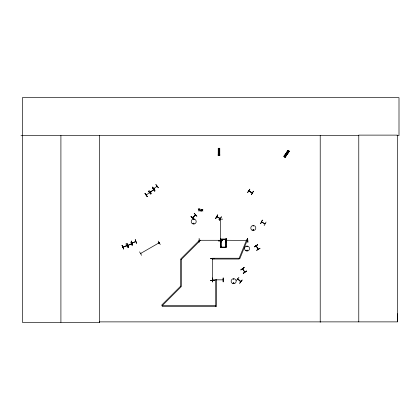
<?xml version="1.0" encoding="UTF-8"?>
<svg xmlns="http://www.w3.org/2000/svg" width="420" height="420" viewBox="0 0 420 420"><rect width="100%" height="100%" fill="white"/><g stroke="black" fill="none" stroke-linecap="round" stroke-linejoin="round"><path stroke-width="0.63" d="M397.036 135.55L399 135.55L399 97.681L22.355 97.681L22.355 322.319L99.519 322.319L99.467 321.877L397.325 321.877L397.383 313.756M248.797 190.932L252.252 192.98M252.341 192.822L248.808 191.047M149.515 192.707L146.255 194.917M153.62 189.777L150.376 191.961M153.589 189.782L150.444 192.166M154.324 188.365L153.867 188.491L157.169 186.27M156.807 186.543L157.054 186.128M127.706 245.353L131.434 243.863M135.739 241.616L132.085 242.839M212.373 258.877L212.389 259.214L212.399 258.846M212.599 259.156L212.572 258.804L212.399 259.187M193.321 223.44C194.329 222.143 193.919 224.847 193.363 223.351M193.436 223.44C194.156 222.621 193.835 224.259 193.478 223.503M233.436 279.111L233.867 279.053L233.462 279.163M233.268 283.07C234.276 281.894 233.867 284.23 233.305 283.164M233.919 283.138C233.515 282.104 233.216 283.894 233.888 283.132M246.85 246.409C247.658 247.06 246.64 245.868 247.149 246.377M247.422 250.425C246.314 251.69 247.054 248.95 247.401 250.619M253.087 225.913L253.517 225.855L253.113 225.965M253.034 229.871C253.843 228.989 253.297 230.89 253.097 229.751M140.606 253.481L159.143 242.797L158.954 243.117M158.828 242.981L159.248 242.897M240.875 281.521L240.534 281.232M122.981 247.081L126.614 245.59M126.672 245.768L123.076 247.212M131.444 244.01L127.775 245.501M192.544 217.602L195.468 214.883M253.643 230.066C253.418 228.438 252.42 230.984 253.654 229.966M247.301 250.561C247.086 249.491 246.545 251.071 247.233 250.593M225.808 239.347L225.808 247.391M226.102 239.059L226.128 247.391L220.789 247.38M226.102 239.279L226.06 247.391M220.568 219.203L220.568 240.697M242.529 268.832L244.729 272.16M255.98 245.921L258.195 249.254M244.881 272.087L242.645 268.753M215.68 218.369L217.749 214.919L215.665 218.358M215.838 218.453L217.723 214.909M262.306 220.075L260.6 223.718L262.437 220.148M261.529 222.059L265.12 223.766M264.143 225.603L266.054 222.07M199.227 240.487L199.589 240.303L199.169 240.277M247.643 240.413L247.196 240.413L247.643 240.272M247.653 192.512L249.837 189.137L247.637 192.502M253.36 191.168L251.307 194.618M251.48 194.722L253.486 191.242M283.988 156.45L288.083 150.465M288.141 150.507L284.062 156.503L288.236 150.575M284.198 156.597L288.298 150.617M284.272 156.65L288.382 150.675M284.361 156.702L284.697 156.933M284.781 156.991L288.892 151.016M288.971 151.074L284.855 157.043L289.034 151.116M284.996 157.138L289.055 151.127M289.175 151.21L285.08 157.196L289.249 151.263L287.994 150.407L283.894 156.387L285.169 157.253L289.275 151.279M220.568 240.655L220.563 240.293L199.227 240.287M220.584 240.46L220.232 240.308L220.726 240.334M226.543 240.256L226.149 240.272L247.559 240.434M238.938 277.3L236.434 280.445M238.077 279.358L237.851 278.896M240.744 281.636L237.909 278.943M194.019 219.061L191.006 216.4L194.003 219.083M196.844 216.206L194.14 213.229L196.849 216.2M226.06 239.447L220.789 239.379M220.873 247.306L220.789 239.027L226.144 239.027M140.616 253.444L140.968 253.496M159.185 242.954L158.897 243.101M246.944 250.22L246.855 250.546M155.888 184.579L158.309 187.782M154.928 190.339L152.523 187.126M150.833 194.082L148.234 191.016L150.817 194.098M151.589 193.704L149.121 190.533M254.268 246.808L257.717 244.739L254.258 246.792M254.352 246.934L257.686 244.692M256.651 250.357L260.08 248.257L256.62 250.309M240.891 269.866L244.235 267.65M243.285 273.431L246.493 271.005L243.275 273.415M243.164 273.252L246.524 271.052M139.587 251.848L141.566 255.339M158.198 241.101L160.277 244.54M158.855 242.939L159.175 242.776M212.41 279.841L222.978 279.851M199.547 240.482L199.201 240.46M140.858 253.302L140.658 253.654M216.872 216.652L220.343 218.495M220.264 218.626L216.773 216.778M264.999 223.876L261.55 222.028M122.015 245.38L123.711 249.023L122.031 245.375M125.948 243.805L127.491 247.511M132.163 243.044L135.817 241.584M136.521 243.343L135.235 239.537L136.573 243.322M132.206 245.795L130.741 242.056M252.273 192.943L248.861 190.995M247.28 240.235L247.559 240.251M193.709 219.261L193.652 219.697L193.762 219.292M256.106 245.821L258.321 249.118M223.151 277.951L223.162 281.967L223.178 277.951M212.42 281.967L212.405 277.956L212.389 281.967M218.631 219.188L222.642 219.135M220.553 219.597L220.705 219.245M199.133 238.371L199.101 242.387M220.873 242.382L220.626 238.371L220.852 242.382M226.139 238.334L225.96 242.351L226.112 238.334M247.627 238.334L247.879 242.345L247.637 238.334M199.185 240.308L199.547 240.303M226.191 240.272L226.553 240.408M247.601 240.413L247.28 240.434M210.472 258.599L214.489 258.772M210.478 258.752L212.767 258.736M212.384 280.261L212.552 279.877L212.415 280.287M21 135.707L22.355 135.702M22.355 135.55L358.774 135.55M218.216 148.276L219.765 148.271L219.765 155.521L218.216 155.526L218.248 148.276M218.321 149.011L219.66 149.011M218.321 149.504L219.66 149.504M218.321 150.239L219.66 150.239M218.316 150.89L219.655 150.89M218.316 151.631L219.655 151.631M218.321 154.786L219.66 154.786M218.096 154.991L219.881 154.991M218.096 155.048L219.881 155.048M220.789 239.279L226.144 239.321M220.789 239.447L226.144 239.51M220.789 239.668L226.144 239.668M220.789 239.699L226.144 239.699M220.789 247.054L226.144 247.054M212.389 259.03L239.148 259.03L239.148 258.248L246.803 239.405L247.522 239.699L239.873 258.541L239.148 258.248L212.389 258.248L212.415 280.245M215.722 305.687L162.204 305.687L161.653 305.135L180.574 286.214L181.351 286.214L181.351 259.45L200.277 240.529L199.726 239.978L180.799 258.899L181.351 259.45L180.574 259.45L180.574 286.214L181.125 286.766L162.204 305.687L162.204 306.469L216.505 306.469L216.505 279.709L215.722 279.709L215.722 306.469M220.804 239.027L220.873 247.391M221.099 239.321L221.125 247.391M287.663 151.074L288.771 151.83M287.385 151.478L288.493 152.234M286.97 152.087L288.073 152.843M286.598 152.623L287.7 153.379M286.183 153.232L287.285 153.988M284.398 155.831L285.5 156.592M284.062 155.92L285.563 156.886M240.786 281.631L237.741 279.011L240.755 281.663M191.126 216.284L193.982 219.103M191.021 216.389L193.877 219.209M155.894 184.574L158.329 187.766M152.639 187.036L155.064 190.239M144.989 193.473L147.409 196.675M131.276 241.117L132.741 244.855M126.934 243.579L128.452 247.291M122.168 245.317L123.685 249.034M220.652 238.371L220.678 242.382M397.325 321.877L397.325 135.114L358.774 135.114L358.774 321.877M320.219 135.55L320.219 322.319M219.644 148.271L219.66 155.521M219.555 148.271L219.555 155.521M219.471 148.271L219.503 155.521M219.398 148.271L219.382 155.521M219.292 148.271L219.298 155.521M219.193 155.521L218.783 155.521M218.678 148.276L218.689 155.526M218.578 148.276L218.568 155.526M218.51 148.276L218.474 155.526M218.421 148.276L218.426 155.526M218.321 148.276L218.332 155.526M99.461 135.55L99.519 322.319M60.91 135.55L60.91 322.319M218.699 151.184C219.067 152.318 219.581 150.381 218.699 151.184M286.661 153.206C286.933 154.366 287.606 152.476 286.661 153.206M221.314 216.82L219.602 220.453L221.293 216.804M202.608 209.496L202.214 210.089L201.506 209.496L202.052 210.294L201.5 211.087L202.198 210.483L202.913 211.087L202.367 210.278L202.913 209.496L202.608 209.496M242.135 280.051L239.689 283.243L242.135 280.051M195.447 214.883L192.665 217.707L195.431 214.877M201.023 210.908L200.125 210.903L200.041 209.496L200.608 210.877L201.023 210.683L201.29 209.496L201.29 211.087L201.023 210.908M145.031 193.436L147.289 196.765L145.026 193.441M152.549 187.945L154.812 191.263L152.549 187.945M244.13 267.488L240.922 269.913L244.13 267.488M131.303 241.106L132.584 244.918L131.303 241.106M126.987 243.558L128.284 247.359L126.987 243.558M222.642 240.681L218.631 240.933L222.642 240.681M214.489 280.271L210.478 280.518L214.489 280.271M199.857 208.966L198.151 208.966L198.865 209.218L198.865 211.087L199.148 211.087L199.148 209.218L199.857 208.966M192.46 223.729A2.499 2.499 0 0 0 196.208 221.566A2.499 2.499 0 0 0 192.46 219.403A2.499 2.499 0 0 0 192.46 223.729M245.81 250.719A2.504 2.504 0 0 0 249.569 248.551A2.504 2.504 0 0 0 245.81 246.383A2.504 2.504 0 0 0 245.81 250.719M252.053 230.165A2.51 2.51 0 0 0 255.817 227.997A2.51 2.51 0 0 0 252.053 225.823A2.51 2.51 0 0 0 252.053 230.165M232.402 283.364A2.51 2.51 0 0 0 236.161 281.195A2.51 2.51 0 0 0 232.402 279.022A2.51 2.51 0 0 0 232.402 283.364"/></g></svg>
